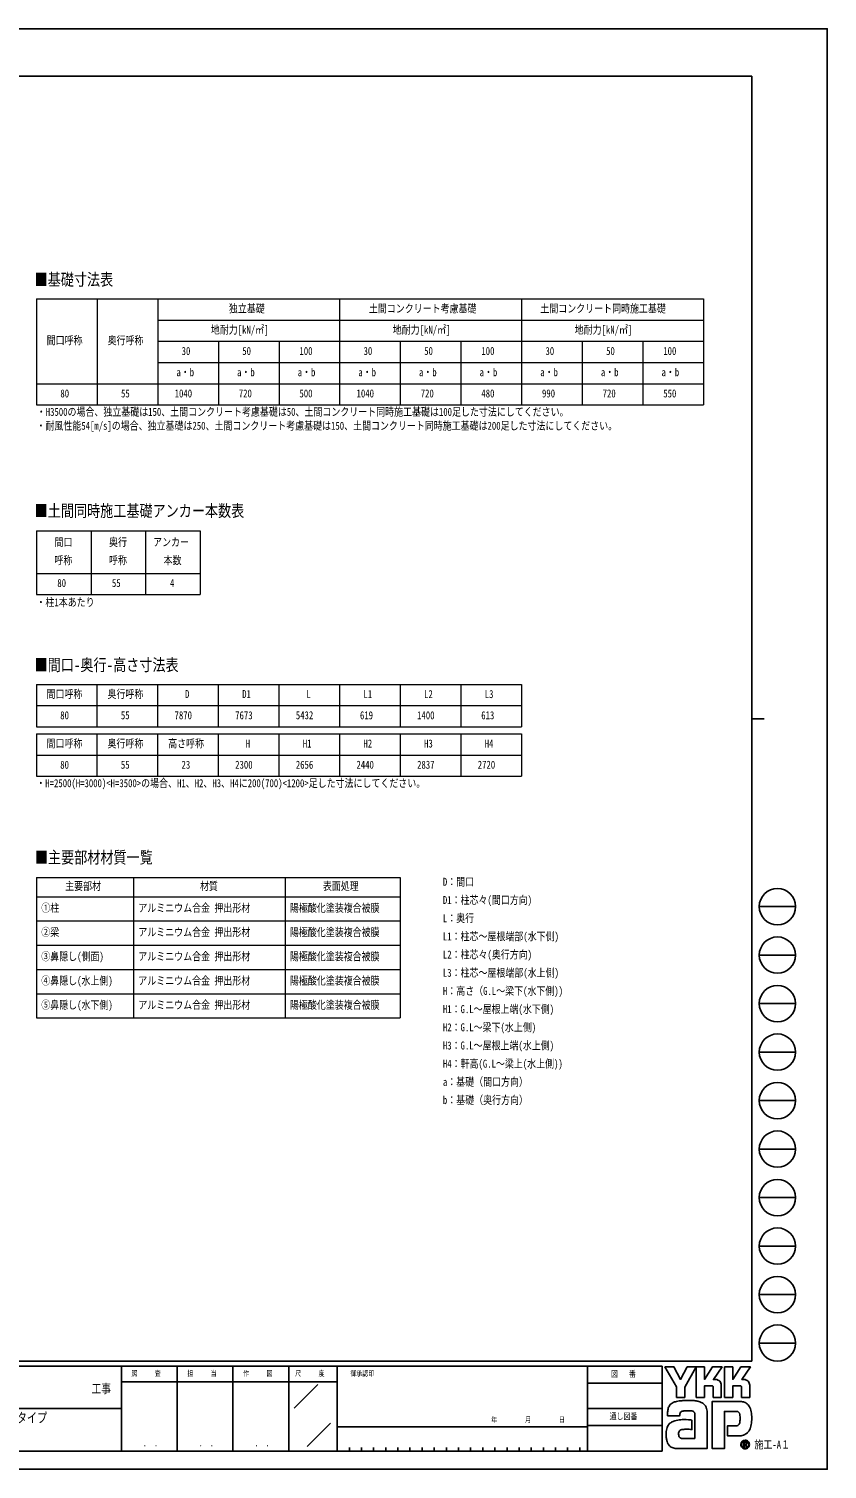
# Model space of a CAD drawing. Units: millimetres, scale not verified. Extents: x -16820 to 16820, y -11880 to 11880.
# Drawn here: x 3654 to 16820, y -11880 to 11880 of the extents above; entities that cross this region are included whole.
import ezdxf
from ezdxf.enums import TextEntityAlignment as Align

# ---------------------------------------------------------------- set-up
doc = ezdxf.new("R2010")
doc.units = ezdxf.units.MM
doc.header["$LTSCALE"] = 50
doc.layers.add('0-1_TABLE1', color=7, linetype='Continuous', lineweight=18)
doc.layers.add('0-2_USER1', color=3, linetype='Continuous')
doc.layers.add('0-8_YKK_ZWAK', color=7, linetype='Continuous')
doc.styles.add('ＭＳ ゴシック', font='')
doc.styles.get('ＭＳ ゴシック').set_extended_font_data('MS Gothic')

msp = doc.modelspace()

# ---------------------------------------------------------------- linework, layer by layer
at = {"layer": '0-1_TABLE1'}
for p, q in [((3780.08, 7425), (14780.08, 7425)), ((3780.08, 7425), (3780.08, 5675)), ((4780.08, 7425), (4780.08, 5675)), ((5780.08, 7425), (5780.08, 5675)), ((8780.08, 7425), (8780.08, 5675)), ((11780.08, 7425), (11780.08, 5675)), ((5780.08, 7075), (14780.08, 7075)), ((5780.08, 6725), (14780.08, 6725)), ((6780.08, 6725), (6780.08, 5675)), ((7780.08, 6725), (7780.08, 5675)), ((9780.08, 6725), (9780.08, 5675)), ((10780.08, 6725), (10780.08, 5675)), ((12780.08, 6725), (12780.08, 5675)), ((13780.08, 6725), (13780.08, 5675)), ((5780.08, 6375), (14780.08, 6375)), ((3780.08, 6025), (14780.08, 6025)), ((3780.08, 5675), (14780.08, 5675)), ((3780.08, 3597), (6480.08, 3597)), ((3780.08, 3597), (3780.08, 2547)), ((4680.08, 3597), (4680.08, 2547)), ((5580.08, 3597), (5580.08, 2547)), ((6480.08, 3597), (6480.08, 2547)), ((3780.08, 2897), (6480.08, 2897)), ((3780.08, 2547), (6480.08, 2547)), ((3778.19, 1066), (11778.19, 1066)), ((3778.19, 1066), (3778.19, 366)), ((4778.19, 1066), (4778.19, 366)), ((5778.19, 1066), (5778.19, 366)), ((6778.19, 1066), (6778.19, 366)), ((7778.19, 1066), (7778.19, 366)), ((8778.19, 1066), (8778.19, 366)), ((9778.19, 1066), (9778.19, 366)), ((10778.19, 1066), (10778.19, 366)), ((11778.19, 1066), (11778.19, 366)), ((3778.19, 716), (11778.19, 716)), ((3778.19, 366), (11778.19, 366)), ((3778.19, 250), (11778.19, 250)), ((3778.19, 250), (3778.19, -450)), ((4778.19, 250), (4778.19, -450)), ((5778.19, 250), (5778.19, -450)), ((6778.19, 250), (6778.19, -450)), ((7778.19, 250), (7778.19, -450)), ((8778.19, 250), (8778.19, -450)), ((9778.19, 250), (9778.19, -450)), ((10778.19, 250), (10778.19, -450)), ((11778.19, 250), (11778.19, -450)), ((3778.19, -100), (11778.19, -100)), ((3778.19, -450), (11778.19, -450)), ((3780.08, -2117), (9780.08, -2117)), ((3780.08, -2117), (3780.08, -4437)), ((5380.08, -2117), (5380.08, -4437)), ((7880.08, -2117), (7880.08, -4437)), ((9780.08, -2117), (9780.08, -4437)), ((3780.08, -2437), (9780.08, -2437)), ((3780.08, -2837), (9780.08, -2837)), ((3780.08, -3237), (9780.08, -3237)), ((3780.08, -3637), (9780.08, -3637)), ((3780.08, -4037), (9780.08, -4037)), ((3780.08, -4437), (9780.08, -4437))]:
    msp.add_line(p, q, dxfattribs=at)
msp.add_lwpolyline([(14780.08, 7425), (14780.08, 6725), (14780.08, 5675)], dxfattribs=at)
at = {"layer": '0-8_YKK_ZWAK'}
for p, q in [((15580.08, 11100), (-15619.92, 11100)), ((15580.08, 11100), (15580.08, -10100)), ((15580.08, 500), (15780.08, 500)), ((15700.08, -2600), (16300.08, -2600)), ((15700.08, -3400), (16300.08, -3400)), ((15700.08, -4200), (16300.08, -4200)), ((15700.08, -5000), (16300.08, -5000)), ((15700.08, -5800), (16300.08, -5800)), ((15700.08, -6600), (16300.08, -6600)), ((15700.08, -7400), (16300.08, -7400)), ((15700.08, -8200), (16300.08, -8200)), ((15700.08, -9000), (16300.08, -9000)), ((15700.08, -9800), (16300.08, -9800)), ((15580.08, -10100), (-15619.92, -10100)), ((5180.08, -10180), (-19.92, -10180)), ((6100.08, -10180), (6100.08, -11580)), ((7020.08, -10180), (7020.08, -11580)), ((7940.08, -10180), (7940.08, -11580)), ((8740.08, -10180), (7940.08, -10180)), ((12870.08, -10180), (8740.08, -10180)), ((8740.08, -10180), (8740.08, -11580)), ((12870.08, -10180), (12870.08, -11580)), ((14100.08, -10180), (12870.08, -10180)), ((14100.08, -10180), (14100.08, -11580)), ((7940.08, -10440), (5180.08, -10440)), ((7940.08, -10440), (8740.08, -10440)), ((8028.42, -10873.16), (8420.15, -10481.43)), ((12870.08, -10460), (14100.08, -10460)), ((-19.92, -10880), (5180.08, -10880)), ((12870.08, -10880), (14100.08, -10880)), ((8242.69, -11503.95), (8627.57, -11119.07)), ((14100.08, -11160), (12870.08, -11160)), ((8740.08, -11180), (12870.08, -11180)), ((-19.92, -11580), (5180.08, -11580)), ((5180.08, -11580), (7940.08, -11580)), ((7940.08, -11580), (8740.08, -11580)), ((8740.08, -11580), (12870.08, -11580)), ((8940.08, -11520), (8940.08, -11580)), ((9140.08, -11520), (9140.08, -11580)), ((9340.08, -11520), (9340.08, -11580)), ((9540.08, -11520), (9540.08, -11580)), ((9740.08, -11520), (9740.08, -11580)), ((9940.08, -11520), (9940.08, -11580)), ((10140.08, -11520), (10140.08, -11580)), ((10340.08, -11520), (10340.08, -11580)), ((10540.08, -11520), (10540.08, -11580)), ((10740.08, -11520), (10740.08, -11580)), ((10940.08, -11520), (10940.08, -11580)), ((11140.08, -11520), (11140.08, -11580)), ((11340.08, -11520), (11340.08, -11580)), ((11540.08, -11520), (11540.08, -11580)), ((11740.08, -11520), (11740.08, -11580)), ((11940.08, -11520), (11940.08, -11580)), ((12140.08, -11520), (12140.08, -11580)), ((12340.08, -11520), (12340.08, -11580)), ((12540.08, -11520), (12540.08, -11580)), ((12740.08, -11520), (12740.08, -11580)), ((12870.08, -11580), (14100.08, -11580)), ((15466.69, -11535.92), (15466.69, -11535.92)), ((15516.66, -11422.88), (15516.66, -11422.88))]:
    msp.add_line(p, q, dxfattribs=at)
for points in [[(-16820, -11880), (16820, -11880), (16820, 11880), (-16820, 11880)], [(14144.08, -10192), (14291.32, -10192), (14401.89, -10400.4), (14512.16, -10192), (14659.51, -10192), (14470.69, -10527.96), (14470.69, -10696.54), (14336.39, -10696.54), (14336.39, -10523.43)]]:
    msp.add_lwpolyline(points, close=True, dxfattribs=at)
for points in [[(7940.08, -10180), (5180.08, -10180), (5180.08, -11580)], [(14922.19, -10506.44), (14795.08, -10506.44), (14795.08, -10696.39), (14659.66, -10696.39), (14659.66, -10192), (14795.08, -10192), (14795.08, -10398.34), (14928.28, -10192), (15087.35, -10192), (14944.64, -10400.85), (14949.7, -10400.85), (14955.28, -10400.85), (14961.01, -10400.85), (14966.53, -10400.85), (14971.46, -10400.85), (14975.44, -10400.85), (14978.1, -10400.85), (14979.07, -10400.85)], [(15390.05, -10506.44), (15263.08, -10506.44), (15263.08, -10696.54), (15127.58, -10696.54), (15127.58, -10192), (15263.08, -10192), (15263.08, -10398.34), (15396.13, -10192), (15555.21, -10192), (15412.49, -10400.85), (15417.6, -10400.85), (15423.21, -10400.85), (15428.95, -10400.85), (15434.45, -10400.85), (15439.37, -10400.85), (15443.32, -10400.85), (15445.97, -10400.85), (15446.93, -10400.85)], [(15018.02, -10408.85), (15034.2, -10418.09), (15047.89, -10430.13), (15058.9, -10444.47), (15067.02, -10460.6), (15072.04, -10477.99), (15073.77, -10496.14), (15073.77, -10696.87), (14941.64, -10696.87), (14941.64, -10525.64)], [(15485.93, -10408.85), (15502.15, -10418.09), (15515.9, -10430.13), (15526.96, -10444.47), (15535.13, -10460.6), (15540.19, -10477.99), (15541.92, -10496.14), (15541.92, -10696.54), (15409.5, -10696.54), (15409.5, -10525.64)], [(14419.18, -10929.25), (14409.89, -10934.48), (14402.64, -10940.87), (14397.15, -10948.33), (14393.17, -10956.78), (14390.42, -10966.12), (14388.64, -10976.28), (14387.56, -10987.16), (14386.92, -10998.67), (14186.98, -10999.16), (14187.56, -10971.81), (14188.67, -10941.09)], [(14830.83, -10876.66), (14836.51, -10899.61), (14839.72, -10924.17), (14840.74, -10950.34), (14840.74, -11540), (14358.21, -11540)], [(14495.79, -11062.11), (14533.63, -11064.61), (14563.38, -11067.94), (14582.84, -11071.07), (14589.82, -11072.93), (14589.82, -11225.89), (14567.69, -11223.56), (14543.42, -11222.24), (14518.59, -11221.73), (14494.75, -11221.81), (14473.47, -11222.25), (14456.33, -11222.84), (14444.9, -11223.35), (14440.74, -11223.57), (14423.45, -11226.73), (14408.54, -11231.68), (14396.01, -11238.45), (14385.87, -11247.08), (14378.11, -11257.59), (14372.73, -11270.02), (14369.74, -11284.4), (14369.14, -11300.76), (14371.05, -11318.75), (14374.87, -11333.63), (14380.37, -11345.67), (14387.31, -11355.16), (14395.44, -11362.38), (14404.54, -11367.62), (14414.35, -11371.16), (14424.64, -11373.29), (14637.05, -11373.29), (14637.05, -10980.3), (14637.11, -10972.5), (14636.7, -10964.89), (14635.71, -10957.55), (14634, -10950.58), (14631.45, -10944.1), (14627.94, -10938.19), (14623.35, -10932.95), (14617.55, -10928.5)], [(14617.55, -10928.5), (14605.09, -10923.61), (14585.18, -10919.46), (14559.76, -10916.41), (14530.83, -10914.78), (14500.33, -10914.91), (14470.25, -10917.14)], [(15315.48, -10926.03), (15124.78, -10926.03), (15124.78, -11540), (14924.92, -11540), (14924.92, -10763.17), (15389.41, -10763.17)], [(15514.85, -10818.05), (15527.89, -10834.5), (15537.65, -10850.44), (15544.46, -10864.86)], [(15498.25, -11283.89), (15479.8, -11298.23), (15460.58, -11309.5), (15440.73, -11317.92), (15420.4, -11323.68), (15399.74, -11326.98), (15378.88, -11328.04), (15173.44, -11328.04), (15173.44, -11166.65), (15289.29, -11166.65), (15310.65, -11166.35), (15329.43, -11164.54), (15345.54, -11159.81)], [(15383.31, -11043.99), (15383.06, -11018.53), (15381.84, -10995.59), (15378.97, -10975.45), (15373.75, -10958.37)], [(15498.42, -11450.39), (15498.33, -11448.04), (15498.03, -11445.79), (15497.55, -11443.62), (15496.87, -11441.55), (15496.01, -11439.59), (15494.96, -11437.75), (15493.73, -11436.03), (15492.32, -11434.45), (15490.47, -11432.81), (15488.41, -11431.38), (15486.16, -11430.17), (15483.73, -11429.17), (15481.11, -11428.39), (15478.33, -11427.83), (15475.4, -11427.49), (15472.31, -11427.37), (15441.99, -11427.37), (15441.99, -11516.56), (15451.16, -11516.56), (15451.16, -11436.47), (15472.31, -11436.47), (15474.49, -11436.54), (15476.55, -11436.75), (15478.47, -11437.11), (15480.25, -11437.6), (15481.89, -11438.22), (15483.37, -11438.98), (15484.7, -11439.87), (15485.86, -11440.89)], [(15489.44, -11450.39), (15488.88, -11454.67), (15487.35, -11458.05), (15485.05, -11460.63), (15482.18, -11462.5), (15478.97, -11463.78), (15475.62, -11464.56), (15472.33, -11464.96), (15469.31, -11465.06), (15461.38, -11465.06), (15465.38, -11471.88), (15491.57, -11516.86), (15502.06, -11516.86), (15476.8, -11473.56), (15479.17, -11473.09), (15481.42, -11472.5), (15483.56, -11471.78), (15485.58, -11470.93), (15487.47, -11469.96), (15489.23, -11468.86), (15490.85, -11467.64), (15492.32, -11466.3)]]:
    msp.add_lwpolyline(points, dxfattribs=at)
for centre in [(16000.08, -2600), (16000.08, -3400), (16000.08, -4200), (16000.08, -5000), (16000.08, -5800), (16000.08, -6600), (16000.08, -7400), (16000.08, -8200), (16000.08, -9000), (16000.08, -9800)]:
    msp.add_circle(centre, 300, dxfattribs=at)
for centre, radius, start, end in [((14979.26, -10500.76), 99.91, 78.26798, 90.11215), ((14980.7, -10493.48), 92.5, 66.19963, 78.22058), ((15447.12, -10500.93), 100.09, 78.27851, 90.10826), ((15448.5, -10493.92), 92.94, 66.2483, 78.23226), ((14922.9, -10525.17), 18.75, 358.57817, 92.1683), ((15390.84, -10525.08), 18.66, 358.29941, 92.43455), ((14551.22, -10961.83), 363.14, 171.55622, 176.72493), ((14428.16, -10943.47), 238.72, 163.48385, 171.57982), ((14366.42, -10925.15), 174.32, 152.2125, 163.4865), ((14339.75, -10911.36), 144.29, 138.03852, 152.12015), ((14339.73, -10912.03), 144.73, 122.60463, 137.83438), ((14358.86, -10942.98), 181.11, 108.37421, 122.42809), ((14389.17, -11050.77), 293, 100.93159, 107.35499), ((14488.21, -11531.27), 783.59, 97.86054, 101.37938), ((14534.71, -11854.32), 1109.97, 94.90201, 97.9576), ((14471.96, -11054.52), 135.93, 102.4979, 112.84632), ((14537.88, -11880.18), 1136.01, 91.6169, 94.94971), ((14498.26, -11167.97), 252.4, 96.37207, 102.75341), ((14533.48, -11696.24), 952.01, 87.51794, 91.66439), ((14545.84, -11431.1), 686.59, 81.92631, 87.59083), ((14582.35, -11180.92), 433.76, 73.67137, 82.05943), ((14636.5, -10999.67), 244.6, 60.60528, 73.9085), ((14658.67, -10955.46), 195.21, 52.17347, 59.90542), ((14678.5, -10929.79), 162.78, 43.55042, 52.14561), ((14689.43, -10919.23), 147.59, 34.48659, 43.50182), ((14689.5, -10919.01), 147.4, 25.58915, 34.43128), ((14676.39, -10925.15), 161.88, 17.43089, 25.54591), ((15316.57, -11024.04), 98.02, 77.94572, 90.63794), ((15325.08, -10984.07), 57.15, 60.20991, 77.92418), ((15381.82, -10976.85), 213.82, 78.73198, 87.96551), ((15388.09, -10944.79), 181.15, 69.03034, 78.69541), ((15393.93, -10929.2), 164.51, 59.39484, 68.9885), ((15396.64, -10924.46), 159.04, 50.3012, 59.3616), ((15395.65, -10925.57), 160.53, 42.05209, 50.28551), ((15316.37, -10971.25), 251.69, 14.76267, 25.00486), ((15162.01, -11013.32), 411.68, 7.9139, 14.95041), ((14339.71, -11250.68), 170.2, 142.04688, 153.80771), ((14333.9, -11246.51), 163.05, 130.60221, 141.94427), ((14343.5, -11258.05), 178.07, 120.60724, 130.53081), ((14362.46, -11290.29), 215.47, 112.58838, 120.58162), ((14387.97, -11351.6), 281.87, 106.61303, 112.59024), ((14428.1, -11486.45), 422.57, 99.87193, 106.59825), ((14450.58, -11613.09), 551.18, 94.78469, 99.91711), ((14461.52, -11739.08), 677.65, 90.80099, 94.81812), ((14463.18, -11832.9), 771.48, 87.57779, 90.82714), ((15326.88, -11117.71), 46.05, 293.91672, 314.09376), ((15330.61, -10973.68), 45.39, 39.8078, 59.75378), ((15320.6, -11112.17), 54.4, 314.78099, 333.92928), ((15322.85, -10979.62), 55.15, 22.65544, 39.38165), ((15280.2, -11092.55), 99.31, 334.00676, 347.34989), ((15169.99, -11067.03), 212.44, 347.14308, 355.40008), ((14928.81, -11046.31), 454.5, 355.2339, 0.29193), ((15076.6, -11059.17), 497.67, 347.15166, 352.97565), ((15007.83, -11035.74), 567.48, 2.54376, 8.01251), ((14944.68, -11042.01), 630.7, 352.8937, 357.82206), ((14919.45, -11040.38), 655.97, 357.76419, 2.60674), ((14552.53, -11293.95), 389.16, 174.55588, 182.47272), ((14769.99, -11290.53), 606.59, 181.90948, 187.89042), ((14435.93, -11282.78), 272.02, 164.97537, 174.56739), ((14514.77, -11326.42), 348.86, 187.80471, 196.36971), ((14369.83, -11265.16), 203.61, 153.89178, 164.94341), ((15466.81, -11472.76), 70.56, 90.09157, 179.92363), ((15466.8, -11472.62), 70.43, 44.93442, 90.08536), ((15364.91, -11133.55), 200.95, 311.57033, 318.66243), ((15341.65, -11113.15), 231.89, 318.67367, 325.29112), ((15401.44, -11157.7), 157.39, 326.23251, 339.61931), ((15253.62, -11100.47), 315.9, 339.22498, 347.31457), ((14380.02, -11366.23), 208.35, 196.3102, 208.20993), ((14321.34, -11397.46), 141.88, 208.29777, 223.35561), ((14308.1, -11409.1), 124.27, 223.64205, 239.63663), ((14319.09, -11389.12), 147.06, 239.8785, 253.65355), ((14339.2, -11320.03), 219.02, 253.69102, 263.74909), ((14356.23, -11168.39), 371.62, 263.68487, 270.30455), ((15466.38, -11472.84), 70.14, 179.86065, 225.14399), ((15466.36, -11472.53), 62.75, 134.8007, 180.12175), ((15466.11, -11472.93), 62.49, 179.75513, 225.29722), ((15466.71, -11472.84), 70.37, 224.94536, 269.98445), ((15466.55, -11472.18), 62.62, 89.86602, 135.149), ((15466.57, -11473.5), 62.42, 224.62822, 270.10973), ((15466.82, -11472.65), 63.1, 45.03108, 90.11509), ((15466.59, -11472.56), 63.35, 270.09072, 359.90926), ((15466.71, -11472.5), 70.72, 269.98802, 314.93777), ((15476.03, -11450.01), 13.41, 358.3894, 42.86139), ((15476.3, -11451.03), 22.14, 316.37674, 1.6565), ((15466.86, -11472.67), 63.09, 0.00643, 45.07115), ((15467.36, -11472.41), 69.88, 359.78949, 45.13288), ((15467.19, -11472.95), 70.06, 314.92572, 0.23508)]:
    msp.add_arc(centre, radius, start, end, dxfattribs=at)

# ---------------------------------------------------------------- texts
at = {"layer": '0-1_TABLE1', "style": 'ＭＳ ゴシック', "width": 0.8}
for s, p in [('独立基礎', (6953.68, 7160)), ('土間コンクリート考慮基礎', (9262.48, 7160)), ('土間コンクリート同時施工基礎', (12089.68, 7160)), ('地耐力[kN/㎡]', (6656.08, 6810)), ('地耐力[kN/㎡]', (9656.08, 6810)), ('地耐力[kN/㎡]', (12656.08, 6810)), ('間口呼称', (3948.88, 6635)), ('奥行呼称', (4953.68, 6635)), ('30', (6174.48, 6460)), ('50', (7174.48, 6460)), ('100', (8116.88, 6460)), ('30', (9174.48, 6460)), ('50', (10174.48, 6460)), ('100', (11116.88, 6460)), ('30', (12174.48, 6460)), ('50', (13174.48, 6460)), ('100', (14116.88, 6460)), ('a・b', (6088.08, 6110)), ('a・b', (7088.08, 6110)), ('a・b', (8088.08, 6110)), ('a・b', (9088.08, 6110)), ('a・b', (10088.08, 6110)), ('a・b', (11088.08, 6110)), ('a・b', (12088.08, 6110)), ('a・b', (13088.08, 6110)), ('a・b', (14088.08, 6110)), ('80', (4174.48, 5760)), ('55', (5174.48, 5760)), ('1040', (6059.28, 5760)), ('720', (7116.88, 5760)), ('500', (8116.88, 5760)), ('1040', (9059.28, 5760)), ('720', (10116.88, 5760)), ('480', (11116.88, 5760)), ('990', (12116.88, 5760)), ('720', (13116.88, 5760)), ('550', (14116.88, 5760)), ('間口', (4076.48, 3307)), ('奥行', (4976.48, 3307)), ('アンカー', (5703.68, 3307)), ('呼称', (4076.48, 3007)), ('呼称', (4976.48, 3007)), ('本数', (5876.48, 3007)), ('80', (4124.48, 2632)), ('55', (5024.48, 2632)), ('4', (5982.08, 2632)), ('間口呼称', (3946.99, 801)), ('奥行呼称', (4951.79, 801)), ('D', (6230.19, 801)), ('D1', (7172.59, 801)), ('L', (8230.19, 801)), ('L1', (9172.59, 801)), ('L2', (10172.59, 801)), ('L3', (11172.59, 801)), ('80', (4172.59, 451)), ('55', (5172.59, 451)), ('7870', (6057.39, 451)), ('7673', (7057.39, 451)), ('5432', (8057.39, 451)), ('619', (9114.99, 451)), ('1400', (10057.39, 451)), ('613', (11114.99, 451)), ('間口呼称', (3946.99, -15)), ('奥行呼称', (4951.79, -15)), ('高さ呼称', (5951.79, -15)), ('H', (7230.19, -15)), ('H1', (8172.59, -15)), ('H2', (9172.59, -15)), ('H3', (10172.59, -15)), ('H4', (11172.59, -15)), ('80', (4172.59, -365)), ('55', (5172.59, -365)), ('23', (6172.59, -365)), ('2300', (7057.39, -365)), ('2656', (8057.39, -365)), ('2440', (9057.39, -365)), ('2837', (10057.39, -365)), ('2720', (11057.39, -365)), ('主要部材', (4253.68, -2367)), ('材質', (6476.48, -2367)), ('表面処理', (8503.68, -2367)), ('①柱', (3860.08, -2727)), ('アルミニウム合金 押出形材', (5460.08, -2727)), ('陽極酸化塗装複合被膜', (7960.08, -2727)), ('②梁', (3860.08, -3127)), ('アルミニウム合金 押出形材', (5460.08, -3127)), ('陽極酸化塗装複合被膜', (7960.08, -3127)), ('③鼻隠し(側面)', (3860.08, -3527)), ('アルミニウム合金 押出形材', (5460.08, -3527)), ('陽極酸化塗装複合被膜', (7960.08, -3527)), ('④鼻隠し(水上側)', (3860.08, -3927)), ('アルミニウム合金 押出形材', (5460.08, -3927)), ('陽極酸化塗装複合被膜', (7960.08, -3927)), ('⑤鼻隠し(水下側)', (3860.08, -4327)), ('アルミニウム合金 押出形材', (5460.08, -4327)), ('陽極酸化塗装複合被膜', (7960.08, -4327))]:
    msp.add_text(s, height=132, dxfattribs=at).set_placement(p, align=Align.BOTTOM_LEFT)
at = {"layer": '0-2_USER1', "style": 'ＭＳ ゴシック'}
for s, height, width, p in [('■基礎寸法表', 197.9, 0.8, (3748.97, 7586.15)), ('・H3500の場合、独立基礎は150、土間コンクリート考慮基礎は50、土間コンクリート同時施工基礎は100足した寸法にしてください。', 132, 0.8, (3785.25, 5456.04)), ('・耐風性能54[m/s]の場合、独立基礎は250、土間コンクリート考慮基礎は150、土間コンクリート同時施工基礎は200足した寸法にしてください。', 132, 0.8, (3780.08, 5226.67)), ('■土間同時施工基礎アンカー本数表', 197.9, 0.8, (3751.28, 3771.09)), ('・柱1本あたり', 132, 0.8, (3780.08, 2314.71)), ('■間口-奥行-高さ寸法表', 197.9, 0.8, (3748.97, 1229.1)), ('・H=2500(H=3000)<H=3500>の場合、H1、H2、H3、H4に200(700)<1200>足した寸法にしてください。', 132, 0.8, (3778.19, -669.36)), ('■主要部材材質一覧', 197.9, 0.8, (3754.36, -1945.5)), ('D：間口', 132, 0.8, (10482.64, -2296.44)), ('D1：柱芯々(間口方向)', 132, 0.8, (10482.64, -2596.44)), ('L：奥行', 132, 0.8, (10482.64, -2896.44)), ('L1：柱芯～屋根端部(水下側)', 132, 0.8, (10482.64, -3196.44)), ('L2：柱芯々(奥行方向)', 132, 0.8, (10482.64, -3496.44)), ('L3：柱芯～屋根端部(水上側)', 132, 0.8, (10482.64, -3796.44)), ('H：高さ（G.L～梁下(水下側))', 132, 0.8, (10482.64, -4096.44)), ('H1：G.L～屋根上端(水下側)', 132, 0.8, (10482.64, -4396.44)), ('H2：G.L～梁下(水上側)', 132, 0.8, (10482.64, -4696.44)), ('H3：G.L～屋根上端(水上側)', 132, 0.8, (10482.64, -4996.44)), ('H4：軒高(G.L～梁上(水上側))', 132, 0.8, (10482.64, -5296.44)), ('a：基礎（間口方向）', 132, 0.8, (10482.64, -5596.44)), ('b：基礎（奥行方向）', 132, 0.8, (10482.64, -5896.44)), ('カーポート ジーポートPro/ProG 4500タイプ', 164.2, 0.75, (602, -11162))]:
    msp.add_text(s, height=height, dxfattribs=dict(at, width=width)).set_placement(p, align=Align.BOTTOM_LEFT)
at = {"layer": '0-8_YKK_ZWAK', "style": 'ＭＳ ゴシック', "width": 0.8}
for s, height, p in [('照     査', 87.98, (5345.68, -10370)), ('担     当', 87.98, (6268.88, -10370)), ('作     図', 87.98, (7188.88, -10370)), ('尺     度', 87.98, (8045.68, -10370)), ('御承認印', 87.98, (8956.55, -10370)), ('図\u3000 番', 102.6, (13253.61, -10390)), ('工事', 146.6, (4689.33, -10669.86)), ('年        月        日', 87.98, (11279.63, -11132.86)), ('通し図番', 102.6, (13231.21, -11090)), ('施工-A１', 132, (15620.08, -11580)), ('． ．', 103.7, (5540, -11537.41)), ('． ．', 103.7, (6460, -11537.41)), ('． ．', 103.7, (7380, -11537.41))]:
    msp.add_text(s, height=height, dxfattribs=at).set_placement(p, align=Align.BOTTOM_LEFT)

doc.saveas('drawing.dxf')
